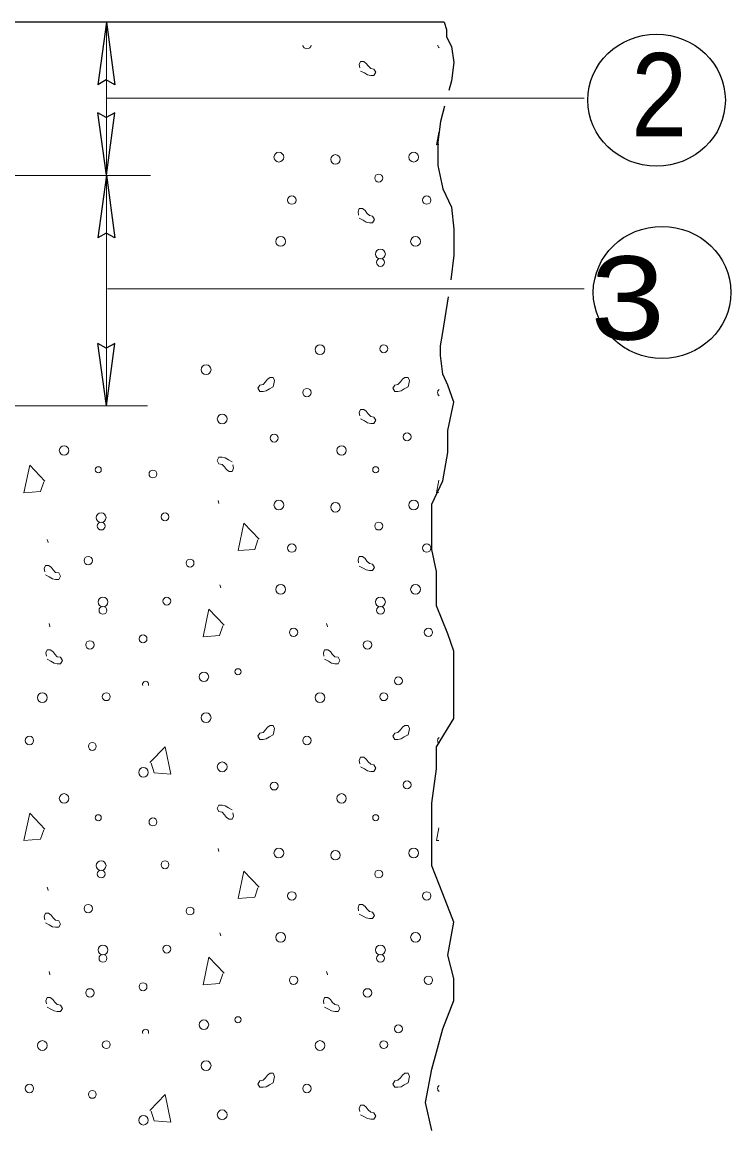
# Model space of a CAD drawing. Extents: x 912 to 1283, y -225 to 49.
# Drawn here: x 1191.27 to 1202.74, y -43.69 to -25.83 of the extents above; entities that cross this region are included whole.
import ezdxf

# ---------------------------------------------------------------- set-up
doc = ezdxf.new("R2010")
doc.units = 0
doc.header["$LTSCALE"] = 0.54
for name, color, linetype, lineweight in [('1', 7, 'Continuous', 25), ('10', 7, 'Continuous', 13), ('13', 7, 'Continuous', 13), ('15', 7, 'Continuous', 13), ('2', 7, 'Continuous', 13), ('50', 7, 'Continuous', 13)]:
    doc.layers.add(name, color=color, linetype=linetype, lineweight=lineweight)

msp = doc.modelspace()

# ---------------------------------------------------------------- linework, layer by layer
at = {"layer": '1'}
for p, q in [((1192.6318, -25.8258), (1192.4928, -26.8382)), ((1192.6318, -25.8258), (1192.7712, -26.8382)), ((1192.6322, -28.3032), (1192.4933, -27.2907)), ((1192.6322, -28.3032), (1192.7715, -27.2907)), ((1192.6322, -28.3032), (1192.4933, -29.3157)), ((1192.6322, -28.3032), (1192.7715, -29.3157)), ((1192.6314, -32.033), (1192.4925, -31.0206)), ((1192.6314, -32.033), (1192.7708, -31.0206))]:
    msp.add_line(p, q, dxfattribs=at)
for points in [[(1192.7712, -26.8382), (1192.6307, -26.7602), (1192.4928, -26.8382)], [(1192.7715, -27.2907), (1192.6311, -27.3689), (1192.4933, -27.2907)], [(1192.7715, -29.3157), (1192.6311, -29.2375), (1192.4933, -29.3157)], [(1192.7708, -31.0206), (1192.6303, -31.0987), (1192.4925, -31.0206)]]:
    msp.add_lwpolyline(points, dxfattribs=at)
at = {"layer": '10'}
for p, q in [((1192.6318, -32.0221), (1192.6318, -25.8258)), ((1192.6318, -27.0553), (1200.3611, -27.0553)), ((1185.5984, -28.3043), (1193.3458, -28.3043)), ((1192.6518, -30.1384), (1200.3611, -30.1384)), ((1187.1791, -32.0337), (1193.298, -32.0337))]:
    msp.add_line(p, q, dxfattribs=at)
at = {"layer": '13'}
for points in [[(1196.7435, -26.6167), (1196.8055, -26.6475), (1196.8569, -26.6782), (1196.9084, -26.6888), (1196.9598, -26.6888), (1196.991, -26.6373), (1196.9598, -26.5855), (1196.9084, -26.5754), (1196.8675, -26.5341), (1196.8363, -26.4927), (1196.795, -26.462), (1196.7435, -26.462), (1196.7229, -26.5134), (1196.733, -26.5648)], [(1198.0133, -27.6043), (1197.9704, -27.8087), (1198.0133, -27.8052)], [(1196.7237, -28.9972), (1196.7853, -29.028), (1196.8371, -29.0592), (1196.8885, -29.0693), (1196.9399, -29.0693), (1196.9708, -29.0178), (1196.9399, -28.9664), (1196.8885, -28.9559), (1196.8472, -28.9149), (1196.8164, -28.8737), (1196.7751, -28.8425), (1196.7237, -28.8425), (1196.703, -28.8943), (1196.7131, -28.9457)], [(1195.3319, -31.7262), (1195.2699, -31.757), (1195.2185, -31.7877), (1195.1671, -31.7983), (1195.1153, -31.7983), (1195.0844, -31.7468), (1195.1153, -31.695), (1195.1671, -31.6849), (1195.208, -31.6436), (1195.2392, -31.6022), (1195.2801, -31.5715), (1195.3319, -31.5715), (1195.3526, -31.6229), (1195.3421, -31.6744)], [(1197.5138, -31.7262), (1197.4522, -31.757), (1197.4003, -31.7877), (1197.3489, -31.7983), (1197.2974, -31.7983), (1197.2667, -31.7468), (1197.2974, -31.695), (1197.3489, -31.6849), (1197.3902, -31.6436), (1197.421, -31.6022), (1197.4623, -31.5715), (1197.5138, -31.5715), (1197.5344, -31.6229), (1197.5243, -31.6744)], [(1195.3432, -31.6767), (1195.3308, -31.7251), (1195.3293, -31.7262)], [(1197.525, -31.6767), (1197.5127, -31.7251), (1197.5111, -31.7262)], [(1196.7435, -32.2429), (1196.8055, -32.2737), (1196.8569, -32.3049), (1196.9084, -32.315), (1196.9598, -32.315), (1196.991, -32.2636), (1196.9598, -32.2122), (1196.9084, -32.2017), (1196.8675, -32.1603), (1196.8363, -32.119), (1196.795, -32.0882), (1196.7435, -32.0882), (1196.7229, -32.1397), (1196.733, -32.1915)], [(1194.6695, -32.9358), (1194.6075, -32.905), (1194.5561, -32.8738), (1194.5046, -32.8637), (1194.4528, -32.8637), (1194.422, -32.9152), (1194.4528, -32.9666), (1194.5046, -32.9771), (1194.5455, -33.018), (1194.5767, -33.0593), (1194.6177, -33.0905), (1194.6695, -33.0905), (1194.6901, -33.0387), (1194.6796, -32.9872)], [(1191.6385, -33.2493), (1191.3911, -32.9917), (1191.2983, -33.4352), (1191.5664, -33.4146), (1191.6179, -33.2599)], [(1198.0133, -33.231), (1197.9704, -33.4352), (1198.0133, -33.4318)], [(1194.4532, -33.6102), (1194.4408, -33.5622), (1194.4393, -33.5607)], [(1195.1055, -34.1871), (1194.858, -33.9294), (1194.7653, -34.373), (1195.0333, -34.3523), (1195.0848, -34.1976)], [(1191.6765, -34.1901), (1191.6888, -34.2382), (1191.6903, -34.2397)], [(1196.7237, -34.6238), (1196.7853, -34.6546), (1196.8371, -34.6854), (1196.8885, -34.6959), (1196.9399, -34.6959), (1196.9708, -34.6445), (1196.9399, -34.5927), (1196.8885, -34.5825), (1196.8472, -34.5412), (1196.8164, -34.4999), (1196.7751, -34.4691), (1196.7237, -34.4691), (1196.703, -34.5206), (1196.7131, -34.572)], [(1191.6449, -34.7654), (1191.7069, -34.7962), (1191.7583, -34.827), (1191.8098, -34.8375), (1191.8613, -34.8375), (1191.8924, -34.7861), (1191.8613, -34.7342), (1191.8098, -34.7241), (1191.7688, -34.6827), (1191.7377, -34.6415), (1191.6963, -34.6107), (1191.6449, -34.6107), (1191.6243, -34.6621), (1191.6344, -34.7136)], [(1194.4817, -34.9738), (1194.4693, -34.9253), (1194.4678, -34.9242)], [(1194.5373, -35.5792), (1194.2898, -35.3216), (1194.1971, -35.7647), (1194.4648, -35.744), (1194.5166, -35.5893)], [(1191.7047, -35.5532), (1191.717, -35.6017), (1191.7185, -35.6032)], [(1196.1949, -35.5532), (1196.2073, -35.6017), (1196.2088, -35.6032)], [(1191.6735, -36.1286), (1191.7351, -36.1597), (1191.7865, -36.1905), (1191.8383, -36.2011), (1191.8898, -36.2011), (1191.9206, -36.1492), (1191.8898, -36.0977), (1191.8383, -36.0872), (1191.797, -36.0463), (1191.7658, -36.005), (1191.7249, -35.9742), (1191.6735, -35.9742), (1191.6528, -36.0257), (1191.6629, -36.0772)], [(1196.1633, -36.1286), (1196.2253, -36.1597), (1196.2768, -36.1905), (1196.3282, -36.2011), (1196.38, -36.2011), (1196.4108, -36.1492), (1196.38, -36.0977), (1196.3282, -36.0872), (1196.2873, -36.0463), (1196.2561, -36.005), (1196.2148, -35.9742), (1196.1633, -35.9742), (1196.1427, -36.0257), (1196.1528, -36.0772)], [(1195.3319, -37.3524), (1195.2699, -37.3832), (1195.2185, -37.4144), (1195.1671, -37.4246), (1195.1153, -37.4246), (1195.0844, -37.3731), (1195.1153, -37.3217), (1195.1671, -37.3112), (1195.208, -37.2702), (1195.2392, -37.2289), (1195.2801, -37.1977), (1195.3319, -37.1977), (1195.3526, -37.2496), (1195.3421, -37.301)], [(1195.3432, -37.3028), (1195.3308, -37.3513), (1195.3293, -37.3528)], [(1197.5138, -37.3524), (1197.4522, -37.3832), (1197.4003, -37.4144), (1197.3489, -37.4246), (1197.2974, -37.4246), (1197.2667, -37.3731), (1197.2974, -37.3217), (1197.3489, -37.3112), (1197.3902, -37.2702), (1197.421, -37.2289), (1197.4623, -37.1977), (1197.5138, -37.1977), (1197.5344, -37.2496), (1197.5243, -37.301)], [(1197.525, -37.3028), (1197.5127, -37.3513), (1197.5111, -37.3528)], [(1193.3337, -37.8004), (1193.5812, -37.5428), (1193.6739, -37.9863), (1193.4058, -37.9657), (1193.3543, -37.811)], [(1196.7435, -37.8692), (1196.8055, -37.9003), (1196.8569, -37.9312), (1196.9084, -37.9417), (1196.9598, -37.9417), (1196.991, -37.8898), (1196.9598, -37.8384), (1196.9084, -37.8278), (1196.8675, -37.7869), (1196.8363, -37.7456), (1196.795, -37.7148), (1196.7435, -37.7148), (1196.7229, -37.7662), (1196.733, -37.8177)], [(1194.6695, -38.562), (1194.6075, -38.5312), (1194.5561, -38.5004), (1194.5046, -38.4899), (1194.4528, -38.4899), (1194.422, -38.5414), (1194.4528, -38.5932), (1194.5046, -38.6033), (1194.5455, -38.6447), (1194.5767, -38.686), (1194.6177, -38.7167), (1194.6695, -38.7167), (1194.6901, -38.6653), (1194.6796, -38.6138)], [(1191.6385, -38.8756), (1191.3911, -38.6183), (1191.2983, -39.0615), (1191.5664, -39.0408), (1191.6179, -38.8861)], [(1198.0133, -38.8572), (1197.9704, -39.0615), (1198.0133, -39.0581)], [(1194.4532, -39.2368), (1194.4408, -39.1884), (1194.4393, -39.1869)], [(1195.1055, -39.8133), (1194.858, -39.5561), (1194.7653, -39.9992), (1195.0333, -39.9786), (1195.0848, -39.8238)], [(1191.6765, -39.8163), (1191.6888, -39.8647), (1191.6903, -39.8659)], [(1196.7237, -40.2501), (1196.7853, -40.2808), (1196.8371, -40.312), (1196.8885, -40.3222), (1196.9399, -40.3222), (1196.9708, -40.2707), (1196.9399, -40.2192), (1196.8885, -40.2087), (1196.8472, -40.1674), (1196.8164, -40.1262), (1196.7751, -40.0953), (1196.7237, -40.0953), (1196.703, -40.1467), (1196.7131, -40.1986)], [(1191.6449, -40.3917), (1191.7069, -40.4224), (1191.7583, -40.4536), (1191.8098, -40.4637), (1191.8613, -40.4637), (1191.8924, -40.4122), (1191.8613, -40.3608), (1191.8098, -40.3503), (1191.7688, -40.309), (1191.7377, -40.2677), (1191.6963, -40.2369), (1191.6449, -40.2369), (1191.6243, -40.2883), (1191.6344, -40.3402)], [(1194.4817, -40.6004), (1194.4693, -40.552), (1194.4678, -40.5505)], [(1194.5373, -41.2054), (1194.2898, -40.9478), (1194.1971, -41.3913), (1194.4648, -41.3707), (1194.5166, -41.2159)], [(1191.7047, -41.1799), (1191.717, -41.2283), (1191.7185, -41.2294)], [(1196.1949, -41.1799), (1196.2073, -41.2283), (1196.2088, -41.2294)], [(1191.6735, -41.7552), (1191.7351, -41.786), (1191.7865, -41.8167), (1191.8383, -41.8273), (1191.8898, -41.8273), (1191.9206, -41.7758), (1191.8898, -41.7244), (1191.8383, -41.7139), (1191.797, -41.6726), (1191.7658, -41.6312), (1191.7249, -41.6005), (1191.6735, -41.6005), (1191.6528, -41.6519), (1191.6629, -41.7037)], [(1196.1633, -41.7552), (1196.2253, -41.786), (1196.2768, -41.8167), (1196.3282, -41.8273), (1196.38, -41.8273), (1196.4108, -41.7758), (1196.38, -41.7244), (1196.3282, -41.7139), (1196.2873, -41.6726), (1196.2561, -41.6312), (1196.2148, -41.6005), (1196.1633, -41.6005), (1196.1427, -41.6519), (1196.1528, -41.7037)], [(1195.3319, -42.9791), (1195.2699, -43.0098), (1195.2185, -43.0407), (1195.1671, -43.0512), (1195.1153, -43.0512), (1195.0844, -42.9997), (1195.1153, -42.9479), (1195.1671, -42.9377), (1195.208, -42.8964), (1195.2392, -42.8552), (1195.2801, -42.8243), (1195.3319, -42.8243), (1195.3526, -42.8757), (1195.3421, -42.9272)], [(1197.5138, -42.9791), (1197.4522, -43.0098), (1197.4003, -43.0407), (1197.3489, -43.0512), (1197.2974, -43.0512), (1197.2667, -42.9997), (1197.2974, -42.9479), (1197.3489, -42.9377), (1197.3902, -42.8964), (1197.421, -42.8552), (1197.4623, -42.8243), (1197.5138, -42.8243), (1197.5344, -42.8757), (1197.5243, -42.9272)], [(1195.3432, -42.9295), (1195.3308, -42.9776), (1195.3293, -42.9791)], [(1197.525, -42.9295), (1197.5127, -42.9776), (1197.5111, -42.9791)], [(1193.3337, -43.4271), (1193.5812, -43.1694), (1193.6739, -43.6126), (1193.4058, -43.5919), (1193.3543, -43.4376)], [(1196.7435, -43.4957), (1196.8055, -43.5266), (1196.8569, -43.5574), (1196.9084, -43.5679), (1196.9598, -43.5679), (1196.991, -43.5164), (1196.9598, -43.465), (1196.9084, -43.4545), (1196.8675, -43.4132), (1196.8363, -43.3718), (1196.795, -43.3411), (1196.7435, -43.3411), (1196.7229, -43.3925), (1196.733, -43.4443)]]:
    msp.add_lwpolyline(points, dxfattribs=at)
for centre, radius in [((1195.4228, -28.0093), 0.079), ((1196.3374, -28.0458), 0.0764), ((1197.6049, -28.0093), 0.079), ((1197.0385, -28.3484), 0.0637), ((1195.632, -28.7039), 0.0682), ((1197.8141, -28.7039), 0.0682), ((1195.4512, -29.3728), 0.079), ((1197.6333, -29.3728), 0.079), ((1197.0661, -29.5765), 0.079), ((1197.0669, -29.7119), 0.0637), ((1196.0866, -31.1223), 0.079), ((1197.1201, -31.1084), 0.0637), ((1194.2457, -31.4475), 0.079), ((1195.8774, -31.817), 0.0682), ((1194.5059, -32.2426), 0.079), ((1195.3463, -32.5529), 0.0637), ((1197.497, -32.5328), 0.0637), ((1191.9473, -32.752), 0.0764), ((1196.4374, -32.752), 0.0764), ((1192.4997, -33.0656), 0.0495), ((1196.9897, -33.0656), 0.0495), ((1193.3857, -33.1331), 0.0637), ((1195.4228, -33.6357), 0.079), ((1197.6049, -33.6357), 0.079), ((1192.5476, -33.8394), 0.079), ((1193.5811, -33.8256), 0.0637), ((1196.3374, -33.6722), 0.0764), ((1192.5484, -33.9748), 0.0637), ((1197.0385, -33.9748), 0.0637), ((1195.632, -34.3303), 0.0682), ((1197.8141, -34.3303), 0.0682), ((1192.3384, -34.5341), 0.0682), ((1193.9858, -34.5736), 0.0637), ((1195.4512, -34.9992), 0.079), ((1197.6333, -34.9992), 0.079), ((1192.576, -35.2029), 0.079), ((1193.6095, -35.1891), 0.0637), ((1197.0661, -35.2029), 0.079), ((1192.5768, -35.3383), 0.0637), ((1197.0669, -35.3383), 0.0637), ((1195.6604, -35.6939), 0.0682), ((1197.8425, -35.6939), 0.0682), ((1192.3668, -35.8976), 0.0682), ((1193.2255, -35.7985), 0.0637), ((1196.8569, -35.8976), 0.0682), ((1194.2107, -36.4118), 0.0764), ((1194.7612, -36.3317), 0.0495), ((1197.3569, -36.4787), 0.0637), ((1191.5965, -36.7487), 0.079), ((1192.63, -36.7348), 0.0637), ((1196.0866, -36.7487), 0.079), ((1197.1201, -36.7348), 0.0637), ((1194.2457, -37.0739), 0.079), ((1191.3873, -37.4434), 0.0682), ((1192.4053, -37.539), 0.0637), ((1195.8774, -37.4434), 0.0682), ((1194.5059, -37.869), 0.079), ((1193.2312, -37.9576), 0.0764), ((1195.3463, -38.1793), 0.0637), ((1197.497, -38.1592), 0.0637), ((1191.9473, -38.3784), 0.0764), ((1196.4374, -38.3784), 0.0764), ((1192.4997, -38.692), 0.0495), ((1193.3857, -38.7595), 0.0637), ((1196.9897, -38.692), 0.0495), ((1195.4228, -39.2621), 0.079), ((1196.3374, -39.2986), 0.0764), ((1197.6049, -39.2621), 0.079), ((1192.5476, -39.4658), 0.079), ((1193.5811, -39.452), 0.0637), ((1192.5484, -39.6012), 0.0637), ((1197.0385, -39.6012), 0.0637), ((1195.632, -39.9567), 0.0682), ((1197.8141, -39.9567), 0.0682), ((1192.3384, -40.1605), 0.0682), ((1193.9858, -40.2), 0.0637), ((1195.4512, -40.6256), 0.079), ((1197.6333, -40.6256), 0.079), ((1192.576, -40.8294), 0.079), ((1192.5768, -40.9647), 0.0637), ((1193.6095, -40.8155), 0.0637), ((1197.0661, -40.8294), 0.079), ((1197.0669, -40.9647), 0.0637), ((1195.6604, -41.3203), 0.0682), ((1197.8425, -41.3203), 0.0682), ((1193.2255, -41.4249), 0.0637), ((1192.3668, -41.524), 0.0682), ((1196.8569, -41.524), 0.0682), ((1194.2107, -42.0382), 0.0764), ((1194.7612, -41.9581), 0.0495), ((1197.3569, -42.1051), 0.0637), ((1191.5965, -42.3751), 0.079), ((1192.63, -42.3612), 0.0637), ((1196.0866, -42.3751), 0.079), ((1197.1201, -42.3612), 0.0637), ((1194.2457, -42.7003), 0.079), ((1191.3873, -43.0698), 0.0682), ((1195.8774, -43.0698), 0.0682), ((1192.4053, -43.1654), 0.0637), ((1193.2312, -43.584), 0.0764), ((1194.5059, -43.4954), 0.079)]:
    msp.add_circle(centre, radius, dxfattribs=at)
for centre, radius, start, end in [((1195.8774, -26.1906), 0.0682, 186.60784, 353.39215), ((1198.0595, -26.1906), 0.0682, 186.60784, 227.3814), ((1198.0595, -31.817), 0.0682, 132.61859, 227.38141), ((1193.266, -36.5354), 0.0495, 337.44276, 202.55724), ((1198.0595, -37.4434), 0.0682, 132.61859, 227.38141), ((1193.266, -42.1618), 0.0495, 337.44276, 202.55724), ((1198.0595, -43.0698), 0.0682, 132.61859, 227.38141)]:
    msp.add_arc(centre, radius, start, end, dxfattribs=at)
at = {"layer": '2', "lineweight": 25}
msp.add_line((1198.0943, -25.8258), (1188.1803, -25.8258), dxfattribs=at)
for points in [[(1198.0943, -25.8258), (1198.1342, -25.9448), (1198.1342, -26.0639), (1198.2133, -26.2224), (1198.2532, -26.4804), (1198.2133, -26.7778), (1198.1717, -26.9344)], [(1198.1033, -27.1849), (1198.035, -27.432), (1197.9952, -27.7692), (1197.9952, -28.1458), (1198.0744, -28.5225), (1198.2133, -28.8199), (1198.2532, -29.1767), (1198.2532, -29.5932), (1198.2033, -29.9938)], [(1197.8961, -43.7504), (1197.7969, -43.2945), (1197.8961, -42.759), (1197.9753, -42.4815), (1198.0744, -42.1048), (1198.2532, -41.6489), (1198.2532, -41.2917), (1198.154, -40.9152), (1198.2532, -40.3796), (1198.0744, -39.9237), (1197.8961, -39.4678), (1197.8961, -38.9124), (1197.8961, -38.4565), (1197.9753, -37.9011), (1197.9753, -37.5443), (1198.2532, -37.0884), (1198.2532, -36.6322), (1198.2532, -35.9979), (1198.154, -35.72), (1197.9753, -35.2641), (1197.9753, -34.7091), (1197.8961, -34.3519), (1197.8961, -33.9752), (1197.8961, -33.6185), (1198.0744, -33.2415), (1198.154, -32.7856), (1198.154, -32.4288), (1198.2532, -31.9726), (1198.154, -31.695), (1198.0744, -31.5167), (1198.035, -31.2192), (1198.035, -31.0604), (1198.0744, -30.8426), (1198.1672, -30.2699)]]:
    msp.add_lwpolyline(points, dxfattribs=at)
at = {"layer": '50', "lineweight": 25}
for centre in [(1201.5325, -27.0891), (1201.6226, -30.1964)]:
    msp.add_ellipse(centre, major_axis=(-1.1134, 0), ratio=0.958588, dxfattribs=at)

# ---------------------------------------------------------------- texts
at = {"layer": '15'}
for s, width, p in [('2', 0.9, (1201.1245, -27.6746)), (' 3', 1.2, (1199.8631, -30.9612))]:
    msp.add_text(s, height=1.348, dxfattribs=dict(at, width=width)).set_placement(p)

doc.saveas('drawing.dxf')
